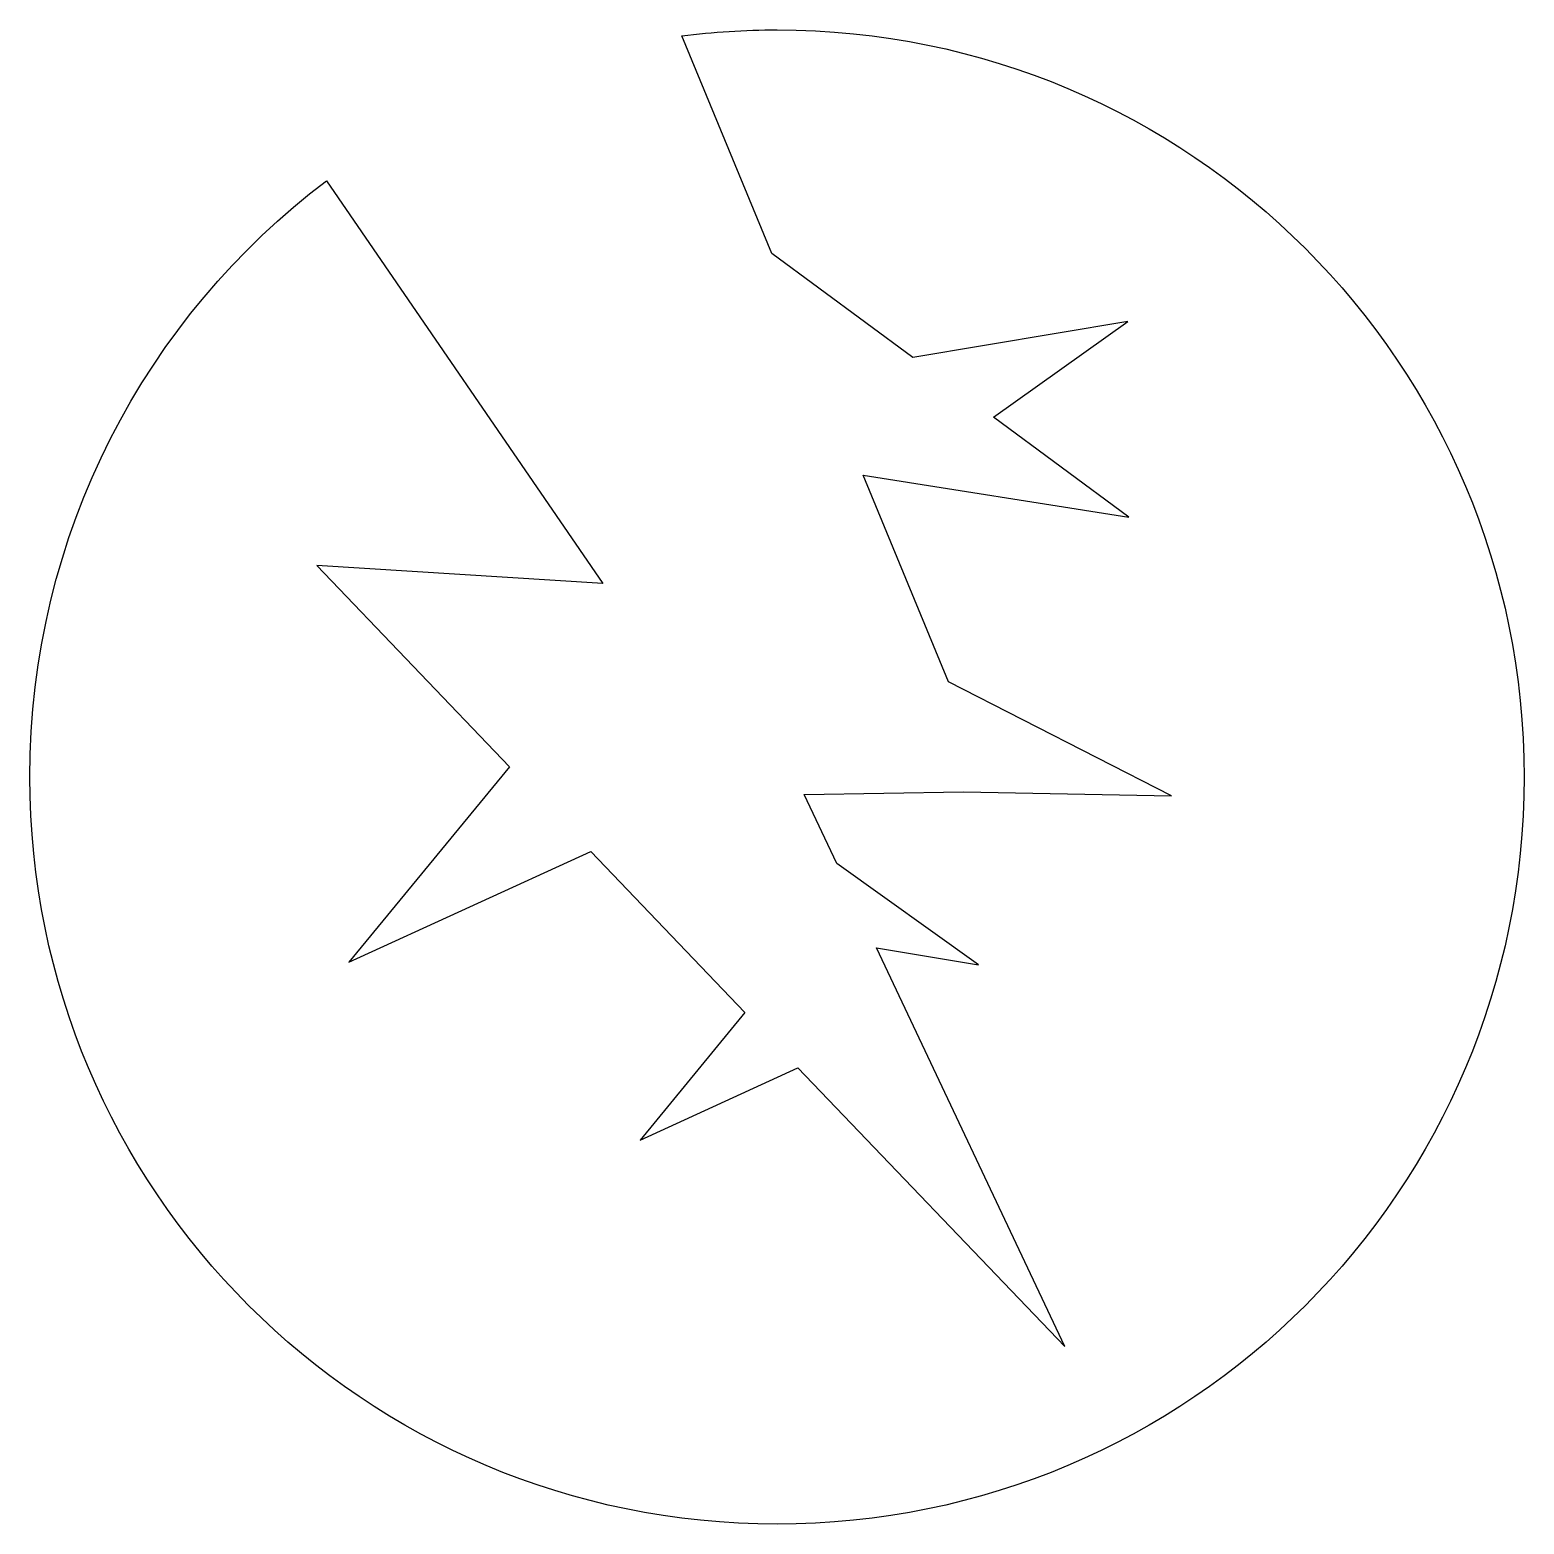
# Model space of a CAD drawing. Header units: centimetres. Extents: x -10 to 10.1, y -10.1 to 9.9.
import ezdxf

# ---------------------------------------------------------------- set-up
doc = ezdxf.new("R2010")
doc.units = ezdxf.units.CM
doc.header["$MEASUREMENT"] = 0
doc.layers.add('Layer 1', color=7, linetype='Continuous')

msp = doc.modelspace()

# ---------------------------------------------------------------- linework, layer by layer
at = {"layer": 'Layer 1'}
msp.add_open_spline([(0.05667, 9.94898), (-0.37513, 9.94898), (-0.80035, 9.92157), (-1.21765, 9.86861), (-1.21765, 9.86861), (-1.21765, 9.86861), (-0.01451, 6.9551), (-0.01451, 6.9551), (-0.01451, 6.9551), (-0.01451, 6.9551), (1.87647, 5.55833), (1.87647, 5.55833), (1.87647, 5.55833), (1.87647, 5.55833), (4.75443, 6.04453), (4.75443, 6.04453), (4.75443, 6.04453), (4.75443, 6.04453), (2.95702, 4.75976), (2.95702, 4.75976), (2.95702, 4.75976), (2.95702, 4.75976), (4.76763, 3.42093), (4.76763, 3.42093), (4.76763, 3.42093), (4.76763, 3.42093), (1.21232, 3.98362), (1.21232, 3.98362), (1.21232, 3.98362), (1.21232, 3.98362), (2.35613, 1.215), (2.35613, 1.215), (2.35613, 1.215), (2.35613, 1.215), (5.34348, -0.31359), (5.34348, -0.31359), (5.34348, -0.31359), (5.34348, -0.31359), (2.55639, -0.25961), (2.55639, -0.25961), (2.55639, -0.25961), (2.55639, -0.25961), (0.42033, -0.29516), (0.42033, -0.29516), (0.42033, -0.29516), (0.42033, -0.29516), (0.85643, -1.21889), (0.85643, -1.21889), (0.85643, -1.21889), (0.85643, -1.21889), (2.75534, -2.57619), (2.75534, -2.57619), (2.75534, -2.57619), (2.75534, -2.57619), (1.38884, -2.34553), (1.38884, -2.34553), (1.38884, -2.34553), (1.38884, -2.34553), (3.9123, -7.68906), (3.9123, -7.68906), (3.9123, -7.68906), (3.9123, -7.68906), (0.33603, -3.95593), (0.33603, -3.95593), (0.33603, -3.95593), (0.33603, -3.95593), (-1.77768, -4.92309), (-1.77768, -4.92309), (-1.77768, -4.92309), (-1.77768, -4.92309), (-0.37298, -3.21529), (-0.37298, -3.21529), (-0.37298, -3.21529), (-0.37298, -3.21529), (-2.43921, -1.05815), (-2.43921, -1.05815), (-2.43921, -1.05815), (-2.43921, -1.05815), (-5.68087, -2.54061), (-5.68087, -2.54061), (-5.68087, -2.54061), (-5.68087, -2.54061), (-3.5263, 0.07777), (-3.5263, 0.07777), (-3.5263, 0.07777), (-3.5263, 0.07777), (-6.10782, 2.77256), (-6.10782, 2.77256), (-6.10782, 2.77256), (-6.10782, 2.77256), (-2.27446, 2.53136), (-2.27446, 2.53136), (-2.27446, 2.53136), (-2.27446, 2.53136), (-5.97992, 7.92758), (-5.97992, 7.92758), (-5.97992, 7.92758), (-8.39396, 6.1012), (-9.95164, 3.20468), (-9.95164, -0.05929), (-9.95164, -0.05929), (-9.95164, -5.59131), (-5.47534, -10.0676), (0.05667, -10.0676), (0.05667, -10.0676), (5.58868, -10.0676), (10.06498, -5.5913), (10.06498, -0.05929), (10.06498, -0.05929), (10.06498, 5.47272), (5.58865, 9.94903), (0.05667, 9.94903), (0.05667, 9.94903), (0.05667, 9.94903), (0.05667, 9.94898), (0.05667, 9.94898)], degree=3, knots=[0, 0, 0, 0, 0.03333333, 0.03333333, 0.03333333, 0.03333333, 0.06666667, 0.06666667, 0.06666667, 0.06666667, 0.1, 0.1, 0.1, 0.1, 0.13333333, 0.13333333, 0.13333333, 0.13333333, 0.16666667, 0.16666667, 0.16666667, 0.16666667, 0.2, 0.2, 0.2, 0.2, 0.23333333, 0.23333333, 0.23333333, 0.23333333, 0.26666667, 0.26666667, 0.26666667, 0.26666667, 0.3, 0.3, 0.3, 0.3, 0.33333333, 0.33333333, 0.33333333, 0.33333333, 0.36666667, 0.36666667, 0.36666667, 0.36666667, 0.4, 0.4, 0.4, 0.4, 0.43333333, 0.43333333, 0.43333333, 0.43333333, 0.46666667, 0.46666667, 0.46666667, 0.46666667, 0.5, 0.5, 0.5, 0.5, 0.53333333, 0.53333333, 0.53333333, 0.53333333, 0.56666667, 0.56666667, 0.56666667, 0.56666667, 0.6, 0.6, 0.6, 0.6, 0.63333333, 0.63333333, 0.63333333, 0.63333333, 0.66666667, 0.66666667, 0.66666667, 0.66666667, 0.7, 0.7, 0.7, 0.7, 0.73333333, 0.73333333, 0.73333333, 0.73333333, 0.76666667, 0.76666667, 0.76666667, 0.76666667, 0.8, 0.8, 0.8, 0.8, 0.83333333, 0.83333333, 0.83333333, 0.83333333, 0.86666667, 0.86666667, 0.86666667, 0.86666667, 0.9, 0.9, 0.9, 0.9, 0.93333333, 0.93333333, 0.93333333, 0.93333333, 1, 1, 1, 1], dxfattribs=at)

doc.saveas('drawing.dxf')
